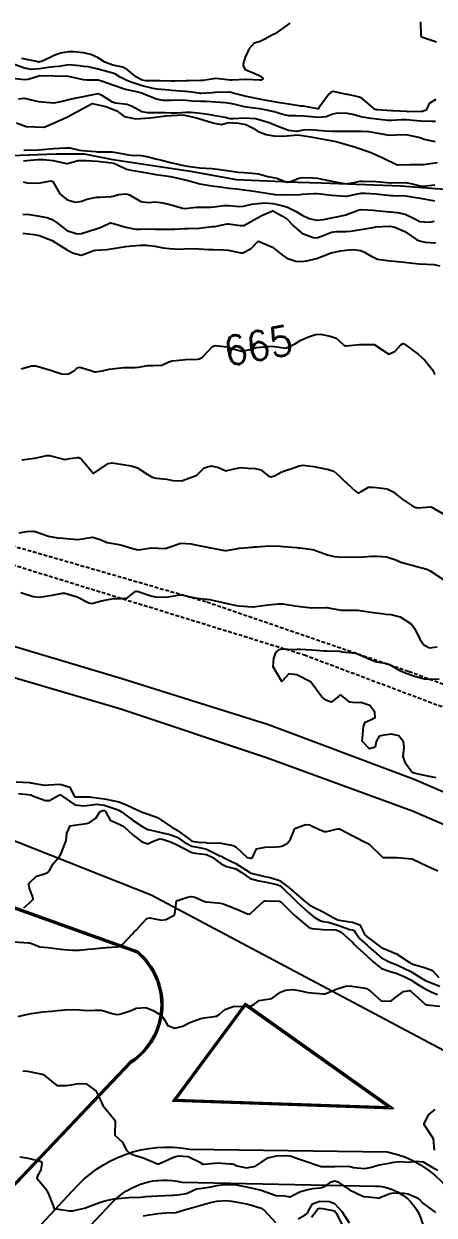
# Model space of a CAD drawing. Header units: metres. Extents: x 292545 to 299085, y 7450245 to 7463078.
# Drawn here: x 295627.8 to 295683.7, y 7462069.2 to 7462231.4 of the extents above; entities that cross this region are included whole.
import ezdxf
from ezdxf.enums import TextEntityAlignment as Align

# ---------------------------------------------------------------- set-up
doc = ezdxf.new("R2010")
doc.units = ezdxf.units.M
doc.linetypes.add('DASHED', pattern=[0.75, 0.5, -0.25])
for name, color, linetype in [('Area Verde e Lazer', 94, 'Continuous'), ('Cotas', 45, 'Continuous'), ('Curvas de Nivel 1m', 11, 'Continuous'), ('Curvas de Nivel 5m', 15, 'Continuous'), ('Edificações', 30, 'Continuous'), ('Hidrografia', 140, 'Continuous'), ('Linha Férrea', 20, 'Continuous'), ('Vias Primárias', 230, 'Continuous'), ('Vias Secundárias', 230, 'DASHED')]:
    doc.layers.add(name, color=color, linetype=linetype)
doc.styles.add('Style-STANDARD', font='STANDARD.shx')

msp = doc.modelspace()

# ---------------------------------------------------------------- linework, layer by layer
at = {"layer": 'Area Verde e Lazer'}
msp.add_lwpolyline([(295623.29, 7462070.16), (295573.03, 7462016.81), (295567.7, 7462011.21, -0.225232), (295561.51, 7462008.83), (295542.91, 7462048.81, -0.21196), (295542.66, 7462062.72, -0.035445), (295548.2, 7462073.62), (295567.53, 7462111.75, -0.228628), (295593.37, 7462122.86), (295643.24, 7462104.99, -0.500009), (295642.33, 7462090.14)], format="xyb", close=True, dxfattribs=at)
msp.add_lwpolyline([(295677.48, 7462083.95), (295648.49, 7462084.96), (295657.98, 7462097.79)], close=True, dxfattribs=at)
at = {"layer": 'Curvas de Nivel 1m', "flags": 128}
for points, elevation in [([(295664.03, 7462231.44), (295662.58, 7462230.44), (295662.01, 7462230.01), (295661.93, 7462229.97), (295661.7, 7462229.89), (295660.63, 7462229.27), (295660, 7462228.99), (295659.17, 7462228.74), (295658.44, 7462227.93), (295658.3, 7462227.6), (295657.97, 7462226.85), (295657.68, 7462225.93), (295657.67, 7462225.64), (295657.96, 7462225.14), (295659.26, 7462224.6), (295659.95, 7462224.31), (295660.42, 7462223.91), (295660.13, 7462223.72), (295659.94, 7462223.72), (295658.06, 7462223.81), (295657.94, 7462223.81), (295656.19, 7462223.7), (295655.94, 7462223.72), (295653.98, 7462223.94), (295653.94, 7462223.94), (295652.26, 7462223.68), (295651.94, 7462223.65), (295650.36, 7462223.6), (295649.94, 7462223.6), (295648.39, 7462223.59), (295647.94, 7462223.59), (295646.41, 7462223.6), (295645.94, 7462223.6), (295644.42, 7462223.61), (295643.94, 7462223.72), (295643.16, 7462224.11), (295641.95, 7462225.12), (295641.29, 7462225.46), (295639.96, 7462225.75), (295638.86, 7462226.16), (295637.97, 7462226.73), (295636.96, 7462227.19), (295635.98, 7462227.43), (295634.64, 7462227.56), (295633.98, 7462227.56), (295632.83, 7462227.38), (295631.98, 7462227.06), (295631.42, 7462226.8), (295630.25, 7462226.26), (295629.96, 7462226.18), (295629.87, 7462226.17), (295629.37, 7462226.27), (295627.97, 7462226.58), (295627.59, 7462226.67)], 663), ([(295681.83, 7462231.65), (295681.88, 7462229.79), (295681.92, 7462229.65), (295682.01, 7462229.6), (295682.09, 7462229.58), (295684, 7462228.92)], 662), ([(295683.91, 7462221.09), (295683, 7462220.54), (295682.61, 7462219.64), (295682.08, 7462219.46), (295681.89, 7462219.45), (295680.14, 7462219.41), (295679.89, 7462219.42), (295678.08, 7462219.51), (295677.89, 7462219.52), (295675.96, 7462219.65), (295675.89, 7462219.66), (295675.67, 7462219.72), (295673.91, 7462221.17), (295673.53, 7462221.37), (295671.91, 7462221.75), (295671.8, 7462221.77), (295669.92, 7462222.16), (295669.64, 7462222.07), (295669.36, 7462221.8), (295667.99, 7462219.92), (295667.92, 7462219.82), (295667.82, 7462219.82), (295665.9, 7462220.15), (295665.55, 7462220.19), (295663.9, 7462220.43), (295662.66, 7462220.64), (295661.9, 7462220.76), (295660.87, 7462220.93), (295659.9, 7462221.11), (295658.38, 7462221.46), (295657.91, 7462221.55), (295657.6, 7462221.62), (295656.31, 7462221.95), (295655.91, 7462222.05), (295655.81, 7462222.07), (295653.91, 7462222.01), (295653.88, 7462222.01), (295653.49, 7462221.98), (295651.91, 7462221.9), (295651.82, 7462221.91), (295651.01, 7462222.01), (295649.91, 7462222.16), (295649.77, 7462222.18), (295647.92, 7462222.31), (295647.64, 7462222.33), (295645.92, 7462222.49), (295645.45, 7462222.56), (295643.93, 7462222.94), (295642.7, 7462223.35), (295641.94, 7462223.63), (295640.97, 7462224.13), (295640.31, 7462224.51), (295639.95, 7462224.64), (295639.28, 7462224.83), (295637.95, 7462225.21), (295636.64, 7462225.5), (295635.96, 7462225.58), (295635.43, 7462225.67), (295633.96, 7462225.8), (295632.62, 7462225.57), (295631.96, 7462225.5), (295631.15, 7462225.45), (295629.95, 7462225.26), (295628.85, 7462225.17), (295627.95, 7462225.33), (295626.32, 7462225.95)], 662), ([(295683.87, 7462218.07), (295683.42, 7462218.08), (295681.87, 7462218.14), (295681.34, 7462218.18), (295679.87, 7462218.33), (295679.22, 7462218.33), (295677.87, 7462218.21), (295677.36, 7462218.21), (295675.87, 7462218.39), (295675.12, 7462218.49), (295673.88, 7462218.69), (295672.61, 7462219.03), (295671.88, 7462219.17), (295670.47, 7462219.2), (295669.88, 7462219.06), (295668.96, 7462218.72), (295667.88, 7462218.63), (295667, 7462218.71), (295665.88, 7462218.82), (295664.87, 7462218.86), (295663.88, 7462218.85), (295663.07, 7462219.05), (295661.89, 7462219.39), (295660.01, 7462219.79), (295659.89, 7462219.81), (295658.82, 7462219.92), (295657.89, 7462220.07), (295656.4, 7462220.45), (295655.9, 7462220.55), (295655.26, 7462220.6), (295653.9, 7462220.72), (295652.69, 7462220.79), (295651.9, 7462220.8), (295650.74, 7462220.86), (295649.9, 7462220.93), (295648.96, 7462220.99), (295647.9, 7462220.96), (295646.79, 7462220.95), (295645.9, 7462221.14), (295644.18, 7462221.82), (295643.91, 7462221.93), (295643.15, 7462222.11), (295641.92, 7462222.4), (295641.54, 7462222.5), (295639.93, 7462223.01), (295638.56, 7462223.54), (295637.94, 7462223.7), (295636.4, 7462223.72), (295635.94, 7462223.74), (295633.94, 7462224.22), (295631.94, 7462224.27), (295629.95, 7462224.28), (295629.89, 7462224.27), (295628.44, 7462223.78), (295627.94, 7462223.75), (295626.3, 7462223.94)], 661), ([(295627.81, 7462212.75), (295629.22, 7462212.86), (295629.81, 7462212.9), (295630.46, 7462212.91), (295631.81, 7462212.78), (295633.66, 7462212.36), (295633.8, 7462212.36), (295635.25, 7462212.77), (295635.81, 7462212.78), (295636.37, 7462212.76), (295637.81, 7462212.68), (295639.46, 7462212.5), (295639.81, 7462212.46), (295640.07, 7462212.41), (295640.69, 7462212.14), (295641.8, 7462211.61), (295642.46, 7462211.45), (295643.79, 7462211.25), (295644.84, 7462211.04), (295645.78, 7462210.87), (295647.16, 7462210.68), (295647.78, 7462210.58), (295649.6, 7462210.21), (295649.77, 7462210.16), (295650.22, 7462210.03), (295651.77, 7462209.58), (295653.13, 7462209.35), (295653.77, 7462209.29), (295654.55, 7462209.19), (295655.76, 7462209.03), (295656.81, 7462208.9), (295657.76, 7462208.79), (295658.53, 7462208.7), (295659.76, 7462208.53), (295661.43, 7462208.22), (295661.76, 7462208.17), (295662.01, 7462208.14), (295663.76, 7462208.08), (295665.45, 7462208.15), (295665.76, 7462208.18), (295667.3, 7462208.28), (295667.76, 7462208.28), (295668.19, 7462208.24), (295669.76, 7462208.05), (295671.62, 7462207.9), (295671.75, 7462207.92), (295673.27, 7462208.25), (295673.76, 7462208.31), (295674.34, 7462208.33), (295675.76, 7462208.24), (295677.4, 7462208.06), (295677.76, 7462208.03), (295678.1, 7462208.03), (295679.76, 7462207.97), (295681.75, 7462207.65), (295683.74, 7462207.27)], 661), ([(295627.77, 7462209.87), (295628.3, 7462209.75), (295629.77, 7462209.7), (295631.54, 7462210.01), (295631.77, 7462209.91), (295632.75, 7462208.23), (295633.74, 7462207.44), (295634.86, 7462207.09), (295635.74, 7462207.22), (295636.42, 7462207.51), (295637.75, 7462207.77), (295638.13, 7462207.78), (295639.75, 7462207.86), (295639.99, 7462207.9), (295640.73, 7462208.14), (295641.75, 7462208.25), (295642.22, 7462208.12), (295643.74, 7462207.21), (295644.77, 7462207.06), (295645.74, 7462207.15), (295646.77, 7462207.03), (295647.73, 7462206.78), (295649.48, 7462206.28), (295649.73, 7462206.26), (295651.3, 7462206.44), (295651.73, 7462206.44), (295653.28, 7462206.44), (295653.73, 7462206.49), (295655.05, 7462206.65), (295655.73, 7462206.63), (295657.17, 7462206.51), (295657.73, 7462206.57), (295658.85, 7462206.81), (295659.74, 7462206.93), (295660.62, 7462207.02), (295661.74, 7462206.92), (295662.95, 7462206.66), (295663.73, 7462206.44), (295664.9, 7462205.85), (295665.72, 7462205.32), (295666.65, 7462204.9), (295667.71, 7462204.66), (295668.64, 7462204.73), (295669.71, 7462204.96), (295670.41, 7462205.09), (295671.72, 7462205.4), (295671.99, 7462205.5), (295672.67, 7462205.76), (295673.43, 7462206.05), (295673.73, 7462206.1), (295675.44, 7462206.01), (295675.73, 7462205.98), (295677.62, 7462205.81), (295677.72, 7462205.8), (295678.62, 7462205.69), (295679.72, 7462205.47), (295680.95, 7462204.89), (295681.71, 7462204.49), (295682.99, 7462204.36), (295683.71, 7462204.53)], 662), ([(295627.72, 7462205.49), (295628.59, 7462205.41), (295629.72, 7462205.24), (295630.97, 7462205), (295631.71, 7462204.75), (295632.44, 7462204.23), (295633.69, 7462203.26), (295635.1, 7462202.8), (295635.69, 7462202.85), (295636.67, 7462203.16), (295637.7, 7462203.46), (295638.23, 7462203.64), (295639.31, 7462204.15), (295639.59, 7462204.27), (295639.7, 7462204.27), (295639.8, 7462204.25), (295640.17, 7462204.15), (295641.7, 7462203.72), (295643.04, 7462203.45), (295643.7, 7462203.44), (295644.32, 7462203.47), (295645.7, 7462203.45), (295647.05, 7462203.42), (295647.7, 7462203.41), (295648.32, 7462203.42), (295649.7, 7462203.5), (295650.22, 7462203.5), (295651.7, 7462203.55), (295653.5, 7462203.78), (295653.7, 7462203.79), (295653.87, 7462203.81), (295654.65, 7462203.97), (295655.53, 7462204.14), (295655.7, 7462204.14), (295657.29, 7462203.94), (295657.7, 7462203.91), (295657.78, 7462203.94), (295659.71, 7462205.03), (295660.3, 7462205.32), (295661.6, 7462205.89), (295661.69, 7462205.92), (295661.72, 7462205.92), (295661.81, 7462205.89), (295663.06, 7462205.21), (295663.71, 7462204.74), (295664.59, 7462203.85), (295665.69, 7462202.87), (295667.23, 7462202.28), (295667.69, 7462202.27), (295668.34, 7462202.46), (295669.69, 7462203.02), (295670.34, 7462203.13), (295671.69, 7462203.11), (295672.31, 7462203.15), (295673.7, 7462203.38), (295674.02, 7462203.42), (295675.59, 7462203.72), (295675.7, 7462203.74), (295677.55, 7462203.85), (295677.7, 7462203.84), (295678.32, 7462203.69), (295679.69, 7462203.13), (295681.29, 7462202.04), (295681.68, 7462201.83), (295682.43, 7462201.64), (295683.67, 7462201.56), (295683.89, 7462201.63)], 663), ([(295627.69, 7462202.9), (295629.26, 7462202.7), (295629.69, 7462202.63), (295629.97, 7462202.55), (295630.76, 7462202.25), (295631.68, 7462201.87), (295632.56, 7462201.34), (295633.66, 7462200.65), (295634.47, 7462200.21), (295635.65, 7462199.87), (295636.57, 7462200.19), (295637.31, 7462200.52), (295637.66, 7462200.58), (295639.14, 7462200.67), (295639.66, 7462200.73), (295640.87, 7462200.94), (295641.67, 7462201.05), (295642.62, 7462201.16), (295643.67, 7462201.25), (295644.53, 7462201.24), (295645.67, 7462201.12), (295646.81, 7462200.91), (295647.66, 7462200.78), (295648.99, 7462200.71), (295649.66, 7462200.73), (295650.89, 7462200.8), (295651.66, 7462200.77), (295652.97, 7462200.68), (295653.66, 7462200.64), (295655.01, 7462200.62), (295655.66, 7462200.57), (295657.37, 7462200.23), (295657.66, 7462200.23), (295658.78, 7462200.81), (295659.68, 7462201.75), (295659.79, 7462201.8), (295661.67, 7462200.99), (295663.06, 7462199.88), (295663.65, 7462199.46), (295664.86, 7462199.07), (295665.64, 7462199.04), (295666.34, 7462199.14), (295667.65, 7462199.44), (295668.62, 7462199.81), (295669.66, 7462200.2), (295670.96, 7462200.48), (295671.66, 7462200.58), (295672.76, 7462200.66), (295673.66, 7462200.52), (295674.2, 7462200.28), (295675.2, 7462199.73), (295675.5, 7462199.57), (295675.65, 7462199.49), (295676.01, 7462199.36), (295677.65, 7462199.13), (295678.25, 7462199.09), (295679.65, 7462198.93), (295680.79, 7462198.81), (295681.64, 7462198.73), (295682.63, 7462198.65), (295683.64, 7462198.6), (295684.44, 7462198.42)], 664), ([(295627.58, 7462172.02), (295629.32, 7462172.27), (295630.95, 7462172.63), (295631.33, 7462172.64), (295632.93, 7462172.23), (295633.23, 7462172.13), (295633.32, 7462172.11), (295633.45, 7462172.09), (295634.12, 7462172.21), (295635.17, 7462172.36), (295635.33, 7462172.34), (295635.61, 7462172.2), (295637.3, 7462170.18), (295639.32, 7462171.56), (295639.84, 7462171.63), (295641.32, 7462171.4), (295642.44, 7462171.24), (295643.31, 7462170.95), (295644.61, 7462170.09), (295645.3, 7462169.66), (295645.83, 7462169.54), (295647.29, 7462169.41), (295648.11, 7462169.23), (295649.29, 7462169.16), (295649.93, 7462169.39), (295651.3, 7462169.92), (295651.36, 7462169.95), (295651.41, 7462170.01), (295652.36, 7462170.95), (295653.32, 7462171.24), (295654.33, 7462170.99), (295655.31, 7462170.52), (295656.46, 7462170.8), (295657.31, 7462170.99), (295658.35, 7462170.89), (295659.31, 7462170.84), (295660.1, 7462170.7), (295661.05, 7462169.89), (295661.3, 7462169.76), (295661.44, 7462169.74), (295661.94, 7462169.88), (295662.84, 7462170.34), (295663.31, 7462170.52), (295664.31, 7462170.85), (295665.32, 7462171.23), (295665.85, 7462171.3), (295667.32, 7462171.15), (295668.16, 7462170.96), (295669.31, 7462170.71), (295670.01, 7462170.49), (295670.82, 7462169.78), (295671.3, 7462169.31), (295673, 7462167.75), (295673.27, 7462167.57), (295673.46, 7462167.56), (295673.75, 7462167.75), (295674.72, 7462168.3), (295675.28, 7462168.32), (295675.84, 7462168.29), (295677.28, 7462168.11), (295678.08, 7462167.69), (295679.26, 7462166.74), (295680.92, 7462165.66), (295681.25, 7462165.53), (295681.4, 7462165.51), (295683.25, 7462165.63), (295685.24, 7462164.51)], 666), ([(295627.2, 7462162.11), (295628.26, 7462162.28), (295629.14, 7462162.34), (295629.2, 7462162.33), (295629.4, 7462162.27), (295631.2, 7462161.66), (295632.41, 7462161.44), (295633.19, 7462161.38), (295634.11, 7462161.29), (295635.19, 7462161.21), (295636.06, 7462161.33), (295637.2, 7462161.53), (295638.22, 7462161.19), (295639.19, 7462160.81), (295640.79, 7462160.53), (295641.19, 7462160.44), (295642.17, 7462160.12), (295643.18, 7462159.82), (295643.48, 7462159.8), (295645.18, 7462160.08), (295647.18, 7462159.99), (295647.24, 7462160), (295647.34, 7462160.06), (295649.19, 7462160.68), (295650.62, 7462160.59), (295651.19, 7462160.45), (295653.08, 7462160.1), (295653.18, 7462160.08), (295653.26, 7462160.06), (295653.73, 7462159.98), (295655.18, 7462159.71), (295655.44, 7462159.69), (295656.74, 7462159.94), (295657.1, 7462160.02), (295657.18, 7462160.03), (295658.95, 7462160.16), (295659.19, 7462160.19), (295659.49, 7462160.22), (295661.19, 7462160.33), (295662.77, 7462160.29), (295663.19, 7462160.26), (295664.93, 7462160.11), (295665.19, 7462160.08), (295665.39, 7462160.05), (295667.18, 7462159.82), (295669.17, 7462159.11), (295670.06, 7462158.9), (295671.17, 7462158.81), (295672.11, 7462158.82), (295673.17, 7462158.8), (295674.07, 7462158.84), (295675.17, 7462158.95), (295675.94, 7462158.95), (295677.17, 7462158.82), (295678.44, 7462158.42), (295679.16, 7462158.13), (295680.82, 7462157.66), (295681.15, 7462157.59), (295682.67, 7462157.16), (295683.15, 7462156.94), (295685.13, 7462155.61)], 667), ([(295627.42, 7462153.99), (295629.1, 7462153.43), (295629.99, 7462153.37), (295631.1, 7462153.52), (295631.71, 7462153.64), (295633.11, 7462153.9), (295633.43, 7462153.9), (295635.1, 7462153.38), (295636.67, 7462152.6), (295637.09, 7462152.48), (295638.43, 7462152.83), (295639.1, 7462152.99), (295640.09, 7462153.15), (295641.1, 7462153.15), (295641.96, 7462153.26), (295643, 7462154.11), (295643.06, 7462154.17), (295643.11, 7462154.17), (295643.17, 7462154.16), (295643.39, 7462154.11), (295645.1, 7462153.52), (295645.77, 7462153.41), (295647.1, 7462153.36), (295647.74, 7462153.42), (295649.11, 7462153.66), (295649.52, 7462153.62), (295651.1, 7462153.28), (295651.91, 7462153.19), (295653.1, 7462153.01), (295654.31, 7462152.75), (295655.09, 7462152.6), (295656.8, 7462152.23), (295657.09, 7462152.18), (295658.96, 7462152.05), (295659.08, 7462152.05), (295660.71, 7462152.27), (295661.09, 7462152.31), (295662.51, 7462152.46), (295663.09, 7462152.46), (295664.75, 7462152.19), (295665.09, 7462152.14), (295667, 7462151.91), (295667.08, 7462151.9), (295668.94, 7462151.94), (295669.08, 7462151.93), (295669.73, 7462151.79), (295671.08, 7462151.6), (295672.92, 7462151.59), (295673.08, 7462151.59), (295673.27, 7462151.56), (295675.08, 7462151.3), (295676.49, 7462151.13), (295677.08, 7462151.04), (295677.78, 7462150.99), (295679.07, 7462150.68), (295680.58, 7462149.66), (295681.05, 7462149.03), (295681.74, 7462147.65), (295682.26, 7462146.88), (295683.02, 7462146.46), (295684.08, 7462146.57)], 668), ([(295683.95, 7462128.76), (295682.82, 7462128.98), (295681.11, 7462129.37), (295680.82, 7462129.46), (295680.56, 7462129.66), (295679.84, 7462130.67), (295679.46, 7462131.67), (295679.58, 7462132.95), (295679.49, 7462133.67), (295678.88, 7462134.5), (295677.88, 7462134.69), (295676.88, 7462134.58), (295676.18, 7462134.42), (295675.8, 7462133.72), (295675.65, 7462132.93), (295674.86, 7462132.71), (295673.87, 7462133.74), (295673.95, 7462134.67), (295674.05, 7462135.74), (295674.29, 7462136.35), (295674.91, 7462136.59), (295675.67, 7462136.97), (295675.62, 7462137.72), (295674.93, 7462138.61), (295673.68, 7462139), (295672.94, 7462138.98), (295672.22, 7462139.04), (295671.31, 7462139.77), (295671.11, 7462139.94), (295670.95, 7462140), (295670.78, 7462139.95), (295670.61, 7462139.78), (295669.67, 7462139.05), (295668.94, 7462139.32), (295668.36, 7462139.81), (295666.96, 7462141.73), (295666.92, 7462141.78), (295666.86, 7462141.82), (295664.98, 7462142.76), (295663.92, 7462142.92), (295662.96, 7462141.87), (295661.78, 7462143.88), (295661.85, 7462145.03), (295662.18, 7462145.88), (295662.64, 7462146.25), (295663.02, 7462146.33), (295664.62, 7462146.25), (295665.02, 7462146.26), (295665.45, 7462146.28), (295667.02, 7462146.18), (295668.76, 7462146.05), (295669.02, 7462146.04), (295670.8, 7462145.99), (295671.01, 7462145.96), (295671.17, 7462145.93), (295673.01, 7462145.75), (295675, 7462144.87), (295675.85, 7462144.56), (295677, 7462144.35), (295677.5, 7462144.21), (295678.48, 7462143.69), (295678.99, 7462143.39), (295679.5, 7462143.16), (295680.98, 7462142.6), (295682.36, 7462142.25), (295682.97, 7462142.19), (295684.36, 7462142.23)], 669), ([(295626.8, 7462128.22), (295628.64, 7462128.11), (295628.8, 7462128.1), (295630.36, 7462127.82), (295630.8, 7462127.77), (295631.24, 7462127.8), (295632.8, 7462127.88), (295634.08, 7462127.5), (295634.75, 7462126.2), (295634.78, 7462126.17), (295634.82, 7462126.16), (295636.78, 7462126.18), (295638.78, 7462125.91), (295639.06, 7462125.88), (295640.77, 7462125.51), (295641.79, 7462125.09), (295642.76, 7462124.63), (295643.92, 7462124.1), (295644.75, 7462123.82), (295646.04, 7462123.36), (295646.74, 7462122.85), (295647.96, 7462122.05), (295648.73, 7462121.6), (295650.24, 7462120.5), (295650.7, 7462120.13), (295651.59, 7462120.01), (295652.66, 7462119.95), (295652.7, 7462119.94), (295652.78, 7462119.92), (295654.7, 7462119.87), (295656.33, 7462119.57), (295656.7, 7462119.37), (295658.24, 7462117.92), (295658.68, 7462117.83), (295658.78, 7462117.82), (295658.96, 7462117.92), (295659.51, 7462119.09), (295660.7, 7462119.32), (295662.18, 7462119.36), (295662.7, 7462119.41), (295663.08, 7462119.49), (295663.73, 7462119.86), (295664.14, 7462120.43), (295664.73, 7462121.85), (295666.18, 7462122.4), (295666.74, 7462122.35), (295667.09, 7462122.18), (295667.84, 7462121.81), (295668.73, 7462121.48), (295669.06, 7462121.46), (295670.34, 7462121.78), (295670.68, 7462121.83), (295670.73, 7462121.83), (295670.78, 7462121.83), (295670.9, 7462121.78), (295672.72, 7462120.81), (295674.57, 7462119.87), (295674.7, 7462119.8), (295674.81, 7462119.73), (295676.69, 7462117.94), (295676.88, 7462117.9), (295678.69, 7462117.94), (295680.58, 7462117.76), (295680.68, 7462117.74), (295680.87, 7462117.66), (295682.67, 7462116.77), (295684.18, 7462116.09)], 669), ([(295627.83, 7462111.06), (295628.61, 7462111.77), (295629.09, 7462112.27), (295629, 7462112.66), (295628.63, 7462113.69), (295628.53, 7462114.28), (295628.54, 7462114.37), (295628.64, 7462114.54), (295629.56, 7462115.36), (295630.65, 7462115.69), (295631.05, 7462115.86), (295631.37, 7462116.24), (295631.84, 7462117.07), (295632.68, 7462118.08), (295632.78, 7462118.23), (295632.92, 7462118.46), (295633.61, 7462120.22), (295633.68, 7462121.25), (295634.13, 7462122.21), (295634.73, 7462122.33), (295636.37, 7462122.55), (295636.74, 7462122.65), (295637.64, 7462123.28), (295638.24, 7462124.17), (295638.6, 7462124.31), (295638.75, 7462124.3), (295638.97, 7462124.16), (295639.6, 7462123.01), (295640.74, 7462122.49), (295641.45, 7462122.12), (295642.72, 7462120.97), (295643.84, 7462120.1), (295644.7, 7462119.77), (295645.35, 7462120.08), (295646.31, 7462120.47), (295646.71, 7462120.43), (295647.8, 7462120.05), (295648.7, 7462119.64), (295649.47, 7462119.26), (295650.69, 7462118.61), (295651.16, 7462118.49), (295652.69, 7462118.33), (295653.46, 7462117.98), (295654.67, 7462117.04), (295655.41, 7462116.69), (295656.67, 7462116.36), (295657.43, 7462115.93), (295658.65, 7462115.06), (295659.82, 7462114.73), (295660.64, 7462114.59), (295662.27, 7462114.24), (295662.64, 7462114.12), (295662.97, 7462113.87), (295664.62, 7462112.26), (295665.04, 7462111.85), (295666.59, 7462110.43), (295667.33, 7462109.82), (295668.1, 7462109.33), (295668.58, 7462109.23), (295669.24, 7462109.13), (295670.57, 7462108.72), (295672.19, 7462108.14), (295672.57, 7462108.06), (295672.78, 7462107.97), (295672.94, 7462107.75), (295673.6, 7462106.8), (295674.55, 7462105.97), (295674.84, 7462105.73), (295676.52, 7462104.29), (295677.64, 7462103.7), (295678.51, 7462103.36), (295679.66, 7462102.83), (295680.5, 7462102.4), (295681.73, 7462101.65), (295682.49, 7462101.19), (295683.26, 7462100.85), (295684.47, 7462100.39)], 671), ([(295626.54, 7462106.45), (295628.49, 7462106.33), (295628.54, 7462106.33), (295628.6, 7462106.33), (295628.79, 7462106.28), (295630.04, 7462105.76), (295630.54, 7462105.71), (295631.1, 7462105.68), (295632.53, 7462105.48), (295633.35, 7462105.4), (295634.53, 7462105.32), (295635.4, 7462105.33), (295636.53, 7462105.43), (295637.21, 7462105.49), (295638.53, 7462105.61), (295639.03, 7462105.66), (295640.54, 7462105.76), (295640.84, 7462105.83), (295641.31, 7462106.13), (295642.56, 7462107.5), (295642.86, 7462107.81), (295643.16, 7462108.1), (295643.84, 7462108.83), (295644.59, 7462109.61), (295644.99, 7462109.69), (295646.58, 7462109.4), (295647.16, 7462109.48), (295648.22, 7462110.04), (295648.39, 7462110.24), (295648.61, 7462112.04), (295650.13, 7462112.51), (295650.62, 7462112.62), (295651.13, 7462112.52), (295652.33, 7462111.99), (295652.61, 7462111.89), (295652.72, 7462111.88), (295654.61, 7462111.69), (295654.97, 7462111.6), (295656.6, 7462110.96), (295658.27, 7462110.24), (295658.59, 7462110.23), (295659.47, 7462111.04), (295660.39, 7462111.9), (295660.51, 7462112), (295660.61, 7462112.03), (295660.74, 7462112.02), (295662.61, 7462111.96), (295662.79, 7462111.87), (295664.59, 7462110.11), (295664.88, 7462109.85), (295666.57, 7462108.46), (295667.02, 7462108.28), (295668.57, 7462108.14), (295670.28, 7462108.07), (295670.57, 7462108), (295671.01, 7462107.78), (295672.55, 7462106.39), (295672.85, 7462106.06), (295673.17, 7462105.75), (295674.53, 7462104.56), (295675.38, 7462103.72), (295676.5, 7462102.83), (295677.84, 7462102.35), (295678.5, 7462102.17), (295678.84, 7462102.03), (295679.7, 7462101.67), (295680.49, 7462101.28), (295681.53, 7462100.6), (295682.47, 7462100.03), (295683.27, 7462099.63), (295684.12, 7462099.28)], 672), ([(295627.07, 7462096.29), (295628.17, 7462096.54), (295628.43, 7462096.6), (295628.83, 7462096.67), (295630.43, 7462096.92), (295631.64, 7462097.03), (295632.43, 7462097.1), (295633.44, 7462097.21), (295634.43, 7462097.24), (295635.42, 7462097.19), (295636.43, 7462097.11), (295637.47, 7462097.13), (295638.43, 7462097.14), (295639.87, 7462096.7), (295640.43, 7462096.57), (295640.9, 7462096.61), (295642.43, 7462097.11), (295643.11, 7462097.43), (295644.44, 7462097.49), (295645.46, 7462097.11), (295646.43, 7462096.52), (295646.67, 7462096.31), (295646.84, 7462096.06), (295647.44, 7462095.08), (295648.41, 7462094.68), (295649.48, 7462094.96), (295650.42, 7462095.46), (295651.93, 7462096), (295652.42, 7462096.09), (295654.07, 7462096.33), (295654.43, 7462096.55), (295655.17, 7462097.22), (295656.44, 7462097.67), (295658.16, 7462097.64), (295658.44, 7462097.66), (295658.66, 7462097.7), (295659.15, 7462097.91), (295659.88, 7462098.47), (295660.45, 7462098.56), (295661.6, 7462098.75), (295662.47, 7462099.36), (295662.75, 7462099.59), (295663.46, 7462099.87), (295664.47, 7462099.98), (295665.32, 7462099.84), (295666.47, 7462099.57), (295668.08, 7462099.43), (295668.46, 7462099.39), (295668.86, 7462099.39), (295669.78, 7462099.79), (295670.26, 7462099.98), (295670.47, 7462100.05), (295671.8, 7462100.44), (295672.47, 7462100.41), (295674.01, 7462100.2), (295674.47, 7462100.11), (295675, 7462099.72), (295676.45, 7462098.42), (295677.76, 7462098.39), (295678.46, 7462098.93), (295679.52, 7462099.67), (295680.31, 7462099.82), (295680.46, 7462099.76), (295680.61, 7462099.66), (295682.45, 7462097.96), (295682.67, 7462097.86), (295684.44, 7462097.7)], 673), ([(295627.71, 7462088.91), (295628.34, 7462088.85), (295630.11, 7462088.48), (295630.33, 7462088.43), (295630.46, 7462088.39), (295630.65, 7462088.26), (295632.31, 7462086.9), (295633.62, 7462086.91), (295634.31, 7462087), (295635.28, 7462087.16), (295636.31, 7462087.14), (295637.65, 7462086.17), (295638.29, 7462084.9), (295638.61, 7462084.16), (295640.25, 7462082.14), (295640.23, 7462080.14), (295641.28, 7462079.18), (295641.76, 7462078.12), (295642.21, 7462077.69), (295642.9, 7462077.4), (295644.2, 7462077.01), (295646.03, 7462076.23), (295646.19, 7462076.23), (295647.45, 7462076.79), (295648.2, 7462077.13), (295648.9, 7462077.34), (295650.2, 7462077.23), (295651.69, 7462076.51), (295652.19, 7462076.2), (295652.39, 7462076.2), (295654.19, 7462076.35), (295655.89, 7462076.25), (295656.19, 7462076.24), (295656.41, 7462076.17), (295656.82, 7462075.94), (295658.18, 7462075.7), (295659.35, 7462075.91), (295660.19, 7462076.46), (295661.05, 7462077.04), (295662.2, 7462077.34), (295663.71, 7462077.37), (295664.2, 7462077.26), (295665.1, 7462076.94), (295666.19, 7462076.6), (295668.03, 7462075.97), (295668.18, 7462075.91), (295668.27, 7462075.89), (295670.18, 7462075.88), (295672.04, 7462075.9), (295672.18, 7462075.88), (295672.69, 7462075.75), (295674.18, 7462075.59), (295674.96, 7462075.73), (295676.19, 7462076.11), (295677.54, 7462076.34), (295678.19, 7462076.46), (295679.05, 7462076.53), (295680.19, 7462076.47), (295681.24, 7462076.6), (295682.19, 7462076.5), (295683.65, 7462075.63), (295684.18, 7462075.38)], 674), ([(295683.74, 7462078.09), (295683.59, 7462079.63), (295682.25, 7462081.64), (295682.97, 7462082.93), (295683.8, 7462083.62)], 674), ([(295644.1, 7462069.18), (295644.89, 7462069.3), (295646.11, 7462069.48), (295647.67, 7462069.6), (295648.11, 7462069.58), (295648.54, 7462069.6), (295649.86, 7462070.02), (295650.06, 7462070.07), (295650.11, 7462070.09), (295650.2, 7462070.11), (295652.12, 7462070.64), (295653.06, 7462070.92), (295654.12, 7462071.17), (295655.41, 7462071.24), (295656.12, 7462071.16), (295657.15, 7462070.96), (295658.12, 7462070.77), (295658.82, 7462070.62), (295660.12, 7462070.21), (295660.57, 7462069.9), (295662.1, 7462068.27)], 676), ([(295665.18, 7462068.76), (295666.11, 7462069.3), (295666.42, 7462069.52), (295666.59, 7462069.83), (295667.14, 7462070.81), (295668.13, 7462071.15), (295669.43, 7462071.1), (295670.12, 7462070.82), (295671.13, 7462069.77), (295672.1, 7462068.19)], 676), ([(295666.97, 7462068.96), (295667.63, 7462069.81), (295667.84, 7462070.09), (295668.12, 7462070.19), (295668.47, 7462070.16), (295670.11, 7462069.83), (295670.18, 7462069.78), (295670.3, 7462069.59), (295671.23, 7462067.77)], 677)]:
    msp.add_lwpolyline(points, dxfattribs=dict(at, elevation=elevation))
at = {"layer": 'Curvas de Nivel 5m', "flags": 128}
for points, elevation in [([(295683.84, 7462215.31), (295682.3, 7462215.65), (295681.84, 7462215.83), (295681.59, 7462215.91), (295679.85, 7462216.25), (295678.4, 7462216.24), (295677.85, 7462216.19), (295677.35, 7462216.21), (295675.85, 7462216.48), (295674.78, 7462216.66), (295673.85, 7462216.71), (295672.8, 7462216.7), (295671.85, 7462216.73), (295670.89, 7462216.74), (295669.85, 7462216.74), (295668.83, 7462216.78), (295667.85, 7462216.86), (295666.73, 7462216.96), (295665.85, 7462216.9), (295664.98, 7462216.72), (295663.86, 7462216.84), (295662.32, 7462217.43), (295661.87, 7462217.63), (295661.24, 7462217.9), (295659.88, 7462218.33), (295659.35, 7462218.45), (295657.88, 7462218.55), (295656.37, 7462218.45), (295655.88, 7462218.46), (295655.22, 7462218.63), (295653.88, 7462218.86), (295652.91, 7462219.02), (295651.88, 7462219.17), (295650.61, 7462219.3), (295649.89, 7462219.31), (295648.71, 7462219.21), (295647.88, 7462219.22), (295647.08, 7462219.26), (295645.88, 7462219.28), (295644.7, 7462219.28), (295643.89, 7462219.41), (295642.58, 7462220.11), (295641.9, 7462220.38), (295640.31, 7462220.56), (295639.9, 7462220.69), (295638.41, 7462221.66), (295637.91, 7462221.83), (295636.53, 7462221.56), (295635.91, 7462221.44), (295634.95, 7462221.25), (295633.9, 7462221.01), (295633.28, 7462220.85), (295631.9, 7462220.58), (295630.33, 7462220.7), (295629.9, 7462220.77), (295629.29, 7462220.89), (295627.91, 7462221.19), (295627.11, 7462221.1)], 660), ([(295627.82, 7462214.16), (295627.94, 7462214.17), (295629.82, 7462214.23), (295630.37, 7462214.26), (295631.82, 7462214.41), (295633.56, 7462214.48), (295633.83, 7462214.5), (295634.1, 7462214.49), (295635.41, 7462214.2), (295635.82, 7462214.15), (295637.63, 7462213.98), (295637.82, 7462213.96), (295638.03, 7462213.96), (295639.82, 7462213.96), (295641.38, 7462213.69), (295641.82, 7462213.57), (295642.44, 7462213.49), (295643.82, 7462213.46), (295644.59, 7462213.32), (295645.81, 7462213.01), (295646.59, 7462212.84), (295647.81, 7462212.5), (295649.79, 7462212.03), (295651.79, 7462211.76), (295653.49, 7462211.68), (295653.79, 7462211.66), (295654.18, 7462211.59), (295655.79, 7462211.35), (295657.05, 7462211.2), (295657.78, 7462211.13), (295658.92, 7462211.06), (295659.78, 7462210.94), (295661.06, 7462210.61), (295661.78, 7462210.48), (295662.27, 7462210.38), (295663.51, 7462209.86), (295663.73, 7462209.81), (295663.77, 7462209.81), (295663.82, 7462209.81), (295664.02, 7462209.86), (295665.25, 7462210.38), (295665.78, 7462210.46), (295667.17, 7462210.43), (295667.78, 7462210.35), (295668.23, 7462210.27), (295669.77, 7462209.97), (295670.69, 7462209.78), (295671.77, 7462209.62), (295671.91, 7462209.63), (295672.75, 7462209.76), (295673.58, 7462209.95), (295673.78, 7462209.97), (295673.99, 7462209.97), (295675.77, 7462209.93), (295677.73, 7462209.74), (295677.77, 7462209.73), (295677.81, 7462209.74), (295679.77, 7462209.8), (295680.49, 7462209.66), (295681.77, 7462209.32), (295682.14, 7462209.28), (295683.77, 7462209.45)], 660), ([(295627.46, 7462184.41), (295628.9, 7462184.85), (295629.47, 7462184.85), (295631.46, 7462184.25), (295632.97, 7462183.74), (295633.46, 7462183.68), (295633.94, 7462183.73), (295634.73, 7462184.21), (295635.1, 7462184.57), (295635.47, 7462184.64), (295636.95, 7462184.18), (295637.34, 7462184.05), (295637.46, 7462184.01), (295637.63, 7462184), (295638.51, 7462184.16), (295639.28, 7462184.33), (295639.47, 7462184.36), (295641.05, 7462184.55), (295641.47, 7462184.59), (295642.97, 7462184.61), (295643.47, 7462184.67), (295644.68, 7462184.88), (295645.47, 7462184.87), (295646.62, 7462184.92), (295647.48, 7462185.33), (295648.01, 7462185.53), (295649.49, 7462185.65), (295649.84, 7462185.68), (295651.49, 7462185.73), (295651.73, 7462185.77), (295652.16, 7462186), (295653.51, 7462187.45), (295653.88, 7462187.61), (295655.51, 7462187.42), (295656.3, 7462187.16), (295657.5, 7462186.82), (295658.63, 7462187.05), (295659.51, 7462187.31), (295660.03, 7462187.38), (295661.51, 7462187.52), (295661.95, 7462187.44), (295663.51, 7462187.23), (295664.79, 7462187.85), (295665.52, 7462188.33), (295666.57, 7462188.78), (295667.53, 7462189.11), (295668.22, 7462189.12), (295669.52, 7462188.86), (295670.33, 7462188.6), (295671.25, 7462187.77), (295671.37, 7462187.63), (295671.51, 7462187.56), (295671.71, 7462187.57), (295673.51, 7462187.75), (295675.51, 7462187.72), (295677.49, 7462186.4), (295678.36, 7462186.83), (295679.13, 7462187.68), (295679.38, 7462187.82), (295679.51, 7462187.85), (295679.64, 7462187.8), (295679.79, 7462187.68), (295681.49, 7462186.4), (295682.37, 7462185.64), (295683.47, 7462184.28), (295683.79, 7462183.63)], 665), ([(295627.13, 7462126.64), (295628.78, 7462126.43), (295628.9, 7462126.4), (295629.17, 7462126.27), (295630.77, 7462125.66), (295631.35, 7462125.66), (295632.28, 7462126.24), (295632.6, 7462126.41), (295632.79, 7462126.45), (295632.95, 7462126.39), (295633.14, 7462126.22), (295634.77, 7462125.11), (295636.01, 7462124.95), (295636.77, 7462125.06), (295637.77, 7462125.17), (295638.77, 7462125.03), (295640.39, 7462124.5), (295640.76, 7462124.36), (295641.14, 7462124.13), (295642.74, 7462122.97), (295644.03, 7462122.1), (295644.73, 7462121.74), (295645.17, 7462121.64), (295646.72, 7462121.3), (295647.72, 7462121.05), (295648.71, 7462120.67), (295649.67, 7462120.03), (295650.7, 7462119.45), (295651.92, 7462119.22), (295652.69, 7462119.05), (295654.49, 7462118.17), (295654.68, 7462118.1), (295654.78, 7462118.06), (295654.91, 7462117.97), (295656.09, 7462117.36), (295656.67, 7462117.09), (295658.55, 7462115.92), (295658.66, 7462115.85), (295658.77, 7462115.81), (295660.65, 7462115.33), (295661.34, 7462115.2), (295662.65, 7462114.79), (295663.91, 7462113.86), (295664.63, 7462113.2), (295666.23, 7462111.83), (295666.61, 7462111.54), (295667.27, 7462111.15), (295668.59, 7462110.51), (295669.83, 7462109.79), (295670.58, 7462109.45), (295671.03, 7462109.33), (295672.58, 7462109.12), (295673.57, 7462108.74), (295674.07, 7462107.74), (295674.24, 7462107.42), (295674.56, 7462107.14), (295676.44, 7462105.71), (295676.54, 7462105.64), (295676.67, 7462105.58), (295678.53, 7462104.82), (295680.29, 7462103.66), (295680.43, 7462103.58), (295680.51, 7462103.53), (295680.77, 7462103.39), (295682.51, 7462102.89), (295683.43, 7462102.56), (295684.32, 7462101.61)], 670), ([(295627.29, 7462077.2), (295628.19, 7462077.03), (295629.76, 7462076.69), (295630.19, 7462076.55), (295630.3, 7462076.26), (295630.17, 7462075.4), (295629.75, 7462074.68), (295629.63, 7462074.27), (295630.16, 7462073.64), (295630.79, 7462072.89), (295631.17, 7462072.24), (295631.83, 7462070.52), (295631.94, 7462070.23), (295632.01, 7462070.13), (295632.11, 7462070.1), (295632.25, 7462070.09), (295634.11, 7462069.85), (295634.46, 7462069.86), (295636.11, 7462070.19), (295638.12, 7462070.97), (295639.03, 7462071.25), (295640.13, 7462071.48), (295641.64, 7462071.63), (295642.13, 7462071.64), (295643.72, 7462071.69), (295644.13, 7462071.76), (295644.41, 7462071.81), (295646.13, 7462071.9), (295648.06, 7462071.97), (295648.13, 7462071.97), (295648.19, 7462071.98), (295648.8, 7462072.03), (295649.95, 7462072.21), (295650.14, 7462072.29), (295651.33, 7462072.82), (295652.15, 7462072.92), (295653.07, 7462073.07), (295654.15, 7462073.3), (295654.75, 7462073.37), (295656.15, 7462073.42), (295656.73, 7462073.37), (295658.15, 7462073.1), (295659.16, 7462072.9), (295660.14, 7462072.65), (295662.04, 7462071.97), (295662.13, 7462071.94), (295663.31, 7462071.86), (295664.03, 7462071.75), (295664.13, 7462071.73), (295664.19, 7462071.79), (295664.23, 7462071.85), (295665.51, 7462072.46), (295666.15, 7462072.66), (295667.1, 7462072.87), (295668.15, 7462072.99), (295668.82, 7462073.14), (295669.65, 7462073.79), (295670.16, 7462073.91), (295670.57, 7462073.78), (295672.15, 7462072.7), (295674.08, 7462071.79), (295674.13, 7462071.78), (295674.72, 7462071.73), (295676.01, 7462071.59), (295676.13, 7462071.57), (295676.24, 7462071.6), (295676.43, 7462071.71), (295677.64, 7462072.2), (295678.14, 7462072.28), (295679.56, 7462072.25), (295680.14, 7462072.14), (295681.26, 7462071.65), (295681.75, 7462071.27), (295682.13, 7462070.9), (295683.88, 7462069.62)], 675)]:
    msp.add_lwpolyline(points, dxfattribs=dict(at, elevation=elevation))
at = {"layer": 'Edificações'}
msp.add_lwpolyline([(295578.27, 7461976.37), (295571.23, 7461992.52, -0.155287), (295573.17, 7462000.16), (295639.8, 7462070.91, -0.269209), (295649.33, 7462073.75), (295675.67, 7462073.21, -0.584319), (295681.24, 7462062.82), (295631.33, 7462010.16), (295599.86, 7461976.45), (295592.8, 7461968.66, -0.633198)], format="xyb", close=True, dxfattribs=at)
at = {"layer": 'Hidrografia'}
msp.add_lwpolyline([(295626.82, 7462217.91), (295628.15, 7462217.39), (295630.61, 7462217.33), (295631.98, 7462217.91), (295633.71, 7462218.66), (295637.14, 7462220.51), (295638.99, 7462220.12), (295640.48, 7462219.51), (295641.48, 7462218.75), (295643.1, 7462218.45), (295645.04, 7462218.6), (295647.16, 7462218.87), (295649.5, 7462218.99), (295651.32, 7462218.57), (295652.84, 7462218.11), (295653.72, 7462217.84), (295654.75, 7462217.69), (295655.69, 7462217.96), (295657.06, 7462217.84), (295658.06, 7462217.69), (295659.06, 7462217.17), (295659.64, 7462216.75), (295660.82, 7462216.3), (295661.85, 7462216.12), (295663.1, 7462216.08), (295665.17, 7462216.26), (295666.83, 7462215.99), (295670.36, 7462215.35), (295672.99, 7462214.6), (295674.99, 7462213.89), (295676.61, 7462213.19), (295678.62, 7462212.19), (295680.4, 7462212.21), (295682.24, 7462212.23), (295684.15, 7462212.48)], dxfattribs=at)
at = {"layer": 'Hidrografia', "elevation": 682.88}
msp.add_lwpolyline([(295624.87, 7462213.41), (295632.24, 7462213.67), (295636.06, 7462213.67), (295639.94, 7462212.89), (295650.51, 7462211.33), (295656.73, 7462210.17), (295665.14, 7462209.84), (295668.31, 7462209.72), (295679.14, 7462209.32), (295685.74, 7462208.81)], dxfattribs=at)
at = {"layer": 'Linha Férrea', "linetype": 'Continuous'}
for points in [[(295516.78, 7462178.24), (295532.57, 7462173.76), (295544.9, 7462170.23), (295560.29, 7462165.64), (295580.6, 7462159.9), (295600.94, 7462154.31), (295615.68, 7462149.9), (295641.06, 7462142.31), (295661.15, 7462136.01), (295680.97, 7462128.6), (295701.5, 7462119.74), (295720.47, 7462110.77), (295742.7, 7462098.65), (295763.15, 7462086.28), (295779.67, 7462074.87)], [(295515.11, 7462174.47), (295531.06, 7462169.67), (295544.9, 7462165.92), (295560.31, 7462161.32), (295580.66, 7462155.57), (295600.97, 7462149.69), (295615.67, 7462145.59), (295641.04, 7462138.15), (295660.86, 7462131.52), (295680.71, 7462124.25), (295700.92, 7462115.58), (295719.61, 7462106.58), (295741.59, 7462094.55), (295761.84, 7462082.2), (295778.11, 7462070.95)]]:
    msp.add_lwpolyline(points, dxfattribs=at)
at = {"layer": 'Vias Primárias'}
msp.add_lwpolyline([(295574.46, 7462140.84), (295645.16, 7462112.83), (295703.89, 7462081.64, -0.049884), (295763.45, 7462041.94, -0.022696), (295813.09, 7461997.24), (295894.99, 7461894.39), (295937.84, 7461841.48), (295969.83, 7461806.2, 0.031215), (295999.87, 7461776.98, 0.007964), (296044.9, 7461740.4), (296071.18, 7461720.44), (296086.9, 7461707.96), (296109.27, 7461691.98, 0.07002), (296121.31, 7461685.7), (296146.68, 7461674.85), (296178.55, 7461661.15), (296211.68, 7461646.8), (296258.11, 7461626.88)], format="xyb", dxfattribs=at)
for points in [[(295623.43, 7462070.02), (295573.17, 7462016.67), (295567.85, 7462011.07, -0.229129), (295561.38, 7462008.64), (295542.73, 7462048.72, -0.21196), (295542.48, 7462062.8, -0.035424), (295548.03, 7462073.71), (295567.36, 7462111.86, -0.229073), (295593.41, 7462123.06), (295643.34, 7462105.16, -0.50046), (295642.46, 7462089.99)], [(295586.41, 7461957.95), (295583.47, 7461957.27), (295576.47, 7461968.82), (295568.34, 7461989.03, -0.194137), (295567.67, 7462000.71), (295634.44, 7462072.51, -0.268131), (295650.39, 7462078.25), (295677.29, 7462077.87, -0.356625), (295688.63, 7462064.05), (295633.8, 7462005.05), (295602.36, 7461971.37), (295595.73, 7461964.24, -0.11264)]]:
    msp.add_lwpolyline(points, format="xyb", close=True, dxfattribs=at)
msp.add_lwpolyline([(295678.14, 7462083.73), (295648.1, 7462084.77), (295657.94, 7462098.07)], close=True, dxfattribs=at)
at = {"layer": 'Vias Secundárias'}
msp.add_lwpolyline([(295743.26, 7462114.35), (295725.17, 7462122.85), (295698.29, 7462136.5), (295680.18, 7462143.23), (295652.62, 7462152.7), (295619.87, 7462162.17), (295592.15, 7462170.5), (295587.29, 7462172.85, -0.214373), (295581.04, 7462180.3, 0.019183), (295580.61, 7462181.75, 0.04387), (295578.82, 7462185.78, -0.162594), (295576.59, 7462197.9, -0.133878), (295582.44, 7462211.52, 0.025729), (295594.03, 7462227.71, -0.107294), (295607.23, 7462240.98, 0.222118)], format="xyb", dxfattribs=at)
at = {"layer": 'Vias Secundárias', "elevation": 699.68}
msp.add_lwpolyline([(295574.46, 7462140.84, -0.076183), (295573.41, 7462145.01), (295580.24, 7462167.74, -0.431525), (295585.76, 7462170.55, 0.014036), (295594.23, 7462166.76), (295611.22, 7462162.44), (295666.03, 7462145.49), (295702.01, 7462131.97), (295743.07, 7462111.15), (295743.07, 7462111.15)], format="xyb", dxfattribs=at)

# ---------------------------------------------------------------- texts
at = {"layer": 'Cotas', "style": 'Style-STANDARD'}
msp.add_text('665', height=4, rotation=10.6816, dxfattribs=at).set_placement((295659.73, 7462187.58, 665), align=Align.MIDDLE_CENTER)

doc.saveas('drawing.dxf')
